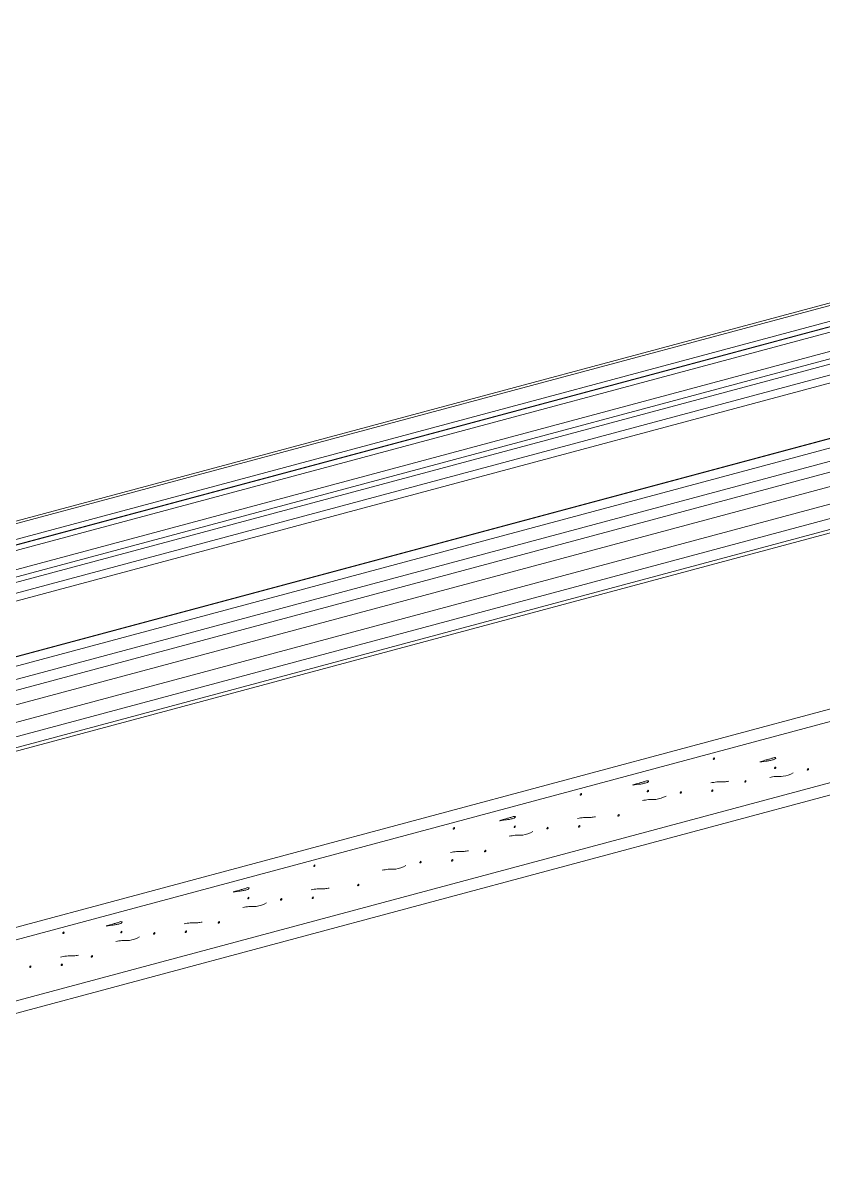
# Model space of a CAD drawing. Header units: millimetres. Extents: x 3383 to 4292, y 1469 to 1637.
# Drawn here: x 3483.9082 to 3483.9799, y 1569.9829 to 1570.0844 of the extents above; entities that cross this region are included whole.
import ezdxf

# ---------------------------------------------------------------- set-up
doc = ezdxf.new("R2010")
doc.units = ezdxf.units.MM
doc.header["$LTSCALE"] = 0.0035
doc.layers.get('0').update_dxf_attribs({"lineweight": 5})

msp = doc.modelspace()

# ---------------------------------------------------------------- linework, layer by layer
for p, q in [((3483.85948317186, 1569.990558286472), (3484.129717431357, 1570.062967338072)), ((3483.85948317186, 1569.982851730929), (3484.129717431357, 1570.055260782529))]:
    msp.add_line(p, q)
for points, elevation in [([(3483.849544814123, 1570.010081459293), (3484.127009128712, 1570.084427798316)], 0.01731338057581248), ([(3483.849544814123, 1570.009101909586), (3484.127009128712, 1570.083448248609)], 0.01662749248709013), ([(3483.849544814123, 1570.007806069046), (3484.127009128712, 1570.082152408069)], 0.01572013517287255), ([(3483.849544814123, 1570.006234877431), (3484.127009128712, 1570.080581216454)], 0.01461997495986134), ([(3483.849544814123, 1570.004939036892), (3484.127009128712, 1570.079285375914)], 0.0137126176456439), ([(3483.849384306368, 1570.003612293667), (3484.126848620957, 1570.07795863269)], 0.01258767824953691), ([(3483.849544814123, 1570.003969131874), (3484.127009128712, 1570.078315470896)], 0.0130334828409594), ([(3483.867533297722, 1570.028837675645), (3484.045814380116, 1570.076607947698)], 0.004574152550778649), ([(3483.867597931191, 1570.029092623438), (3484.045587156006, 1570.076784692489)], 0.004110408113063821), ([(3483.868695133584, 1570.027738527903), (3484.047163080265, 1570.075558870091)], 0.005486039371534446), ([(3483.8692520231, 1570.027419109199), (3484.047459426893, 1570.075169639131)], 0.005303042160957346), ([(3483.869285565236, 1570.02739987022), (3484.045447432592, 1570.074602300315)], 0.002880532025438115), ([(3483.869861046151, 1570.027069787928), (3484.045521108821, 1570.074137759863)], 0.002267565677861395), ([(3483.871907561095, 1570.025895955179), (3484.045962950213, 1570.072533956132)], 0.001089287538864683), ([(3483.872692510975, 1570.025445726424), (3484.046212007392, 1570.07194013536)], 0.0008730144982095353), ([(3483.873267991889, 1570.025115644132), (3484.0464282333, 1570.07151379098)], 0.0002600481506326577), ([(3483.87442054742, 1570.024454565438), (3484.046974598679, 1570.070690284124)], -0.0004190866540520801), ([(3483.875260807345, 1570.023972612145), (3484.047529983497, 1570.070131998776)], -0.0004162608895580035), ([(3483.879778494794, 1570.020236626322), (3484.059707542246, 1570.068448469282)], 0.01583178499458741), ([(3483.879778494794, 1570.020208461127), (3484.05975173968, 1570.068432146754)], 0.01592660225136643), ([(3483.879778494794, 1570.019348990369), (3484.06110043983, 1570.067934059111)], 0.01722429639931632)]:
    msp.add_lwpolyline(points, dxfattribs=dict(elevation=elevation))
for points in [[(3483.85948317186, 1569.989440188197), (3484.129717431357, 1570.061849239797)], [(3483.85948317186, 1569.983969829204), (3484.129717431357, 1570.056378880804)]]:
    msp.add_lwpolyline(points)
for points, start_tangent, end_tangent in [([(3483.970073037186, 1570.018533219011), (3483.970152803171, 1570.018613797161), (3483.970175539833, 1570.018528821666), (3483.970126422474, 1570.018485325164), (3483.97006972381, 1570.018470154457), (3483.970073037186, 1570.018533219011)], (0.5731204205366909, 0.8194711609104051), (0.5731204205366909, 0.8194711609104051)), ([(3483.975389785556, 1570.018599353927), (3483.975109780562, 1570.018507838999), (3483.974813964147, 1570.018424630829), (3483.974560946479, 1570.018355456989), (3483.974248049304, 1570.018252375205), (3483.974773851148, 1570.018314936915), (3483.975123936022, 1570.018372305583), (3483.975440937, 1570.018448936869), (3483.975643068829, 1570.018557082426), (3483.97566124044, 1570.018595255559), (3483.975389785556, 1570.018599353927)], (-0.9074358498389979, -0.4201906453349187), (-0.9074358498389979, -0.4201906453349187)), ([(3483.975552034036, 1570.017709048864), (3483.975631800021, 1570.017789627015), (3483.975654536683, 1570.01770465152), (3483.975605419324, 1570.017661155018), (3483.97554872066, 1570.017645984311), (3483.975552034036, 1570.017709048864)], (0.5731204205366909, 0.8194711609104051), (0.5731204205366909, 0.8194711609104051)), ([(3483.97849283506, 1570.017579898286), (3483.978572601045, 1570.017660476437), (3483.978595337707, 1570.017575500941), (3483.978546220348, 1570.017532004439), (3483.978489521684, 1570.017516833732), (3483.97849283506, 1570.017579898286)], (0.5731204205366909, 0.8194711609104051), (0.5731204205366909, 0.8194711609104051)), ([(3483.963997453292, 1570.016527008489), (3483.963717448299, 1570.01643549356), (3483.963421631883, 1570.01635228539), (3483.963168614215, 1570.01628311155), (3483.96285571704, 1570.016180029767), (3483.963381518884, 1570.016242591477), (3483.963731603757, 1570.016299960145), (3483.964048604736, 1570.016376591431), (3483.964250736566, 1570.016484736988), (3483.964268908176, 1570.016522910121), (3483.963997453292, 1570.016527008489)], (-0.9074358498389979, -0.4201906453349187), (-0.9074358498389979, -0.4201906453349187)), ([(3483.972891904203, 1570.016499564064), (3483.972971670188, 1570.016580142215), (3483.97299440685, 1570.01649516672), (3483.972945289491, 1570.016451670218), (3483.972888590827, 1570.01643649951), (3483.972891904203, 1570.016499564064)], (0.5731204205366909, 0.8194711609104051), (0.5731204205366909, 0.8194711609104051)), ([(3483.964159701772, 1570.015636703426), (3483.964239467757, 1570.015717281577), (3483.964262204419, 1570.015632306082), (3483.96421308706, 1570.01558880958), (3483.964156388396, 1570.015573638872), (3483.964159701772, 1570.015636703426)], (0.5731204205366909, 0.8194711609104051), (0.5731204205366909, 0.8194711609104051)), ([(3483.967100502796, 1570.015507552847), (3483.967180268781, 1570.015588130998), (3483.967203005443, 1570.015503155503), (3483.967153888084, 1570.015459659001), (3483.96709718942, 1570.015444488294), (3483.967100502796, 1570.015507552847)], (0.5731204205366909, 0.8194711609104051), (0.5731204205366909, 0.8194711609104051)), ([(3483.969924598883, 1570.015665784206), (3483.970004364868, 1570.015746362356), (3483.97002710153, 1570.015661386861), (3483.969977984171, 1570.015617890359), (3483.969921285507, 1570.015602719652), (3483.969924598883, 1570.015665784206)], (0.5731204205366909, 0.8194711609104051), (0.5731204205366909, 0.8194711609104051)), ([(3483.958144679529, 1570.015341580797), (3483.958224445514, 1570.015422158948), (3483.958247182176, 1570.015337183452), (3483.958198064817, 1570.01529368695), (3483.958141366153, 1570.015278516243), (3483.958144679529, 1570.015341580797)], (0.5731204205366909, 0.8194711609104051), (0.5731204205366909, 0.8194711609104051)), ([(3483.961518354483, 1570.013456374301), (3483.961598120468, 1570.013536952452), (3483.961620857131, 1570.013451976957), (3483.961571739771, 1570.013408480455), (3483.961515041107, 1570.013393309747), (3483.961518354483, 1570.013456374301)], (0.5731204205366909, 0.8194711609104051), (0.5731204205366909, 0.8194711609104051)), ([(3483.952069095636, 1570.013335370275), (3483.951789090642, 1570.013243855347), (3483.951493274226, 1570.013160647177), (3483.951240256559, 1570.013091473337), (3483.950927359384, 1570.012988391553), (3483.951453161228, 1570.013050953263), (3483.951803246101, 1570.013108321931), (3483.95212024708, 1570.013184953217), (3483.952322378909, 1570.013293098774), (3483.95234055052, 1570.013331271907), (3483.952069095636, 1570.013335370275)], (-0.9074358498389979, -0.4201906453349187), (-0.9074358498389979, -0.4201906453349187)), ([(3483.952231344115, 1570.012445065212), (3483.952311110101, 1570.012525643363), (3483.952333846763, 1570.012440667868), (3483.952284729404, 1570.012397171366), (3483.95222803074, 1570.012382000659), (3483.952231344115, 1570.012445065212)], (0.5731204205366909, 0.8194711609104051), (0.5731204205366909, 0.8194711609104051)), ([(3483.957996241226, 1570.012474145992), (3483.958076007211, 1570.012554724143), (3483.958098743874, 1570.012469748648), (3483.958049626514, 1570.012426252146), (3483.95799292785, 1570.012411081438), (3483.957996241226, 1570.012474145992)], (0.5731204205366909, 0.8194711609104051), (0.5731204205366909, 0.8194711609104051)), ([(3483.946771138471, 1570.012298393351), (3483.946850904457, 1570.012378971502), (3483.946873641119, 1570.012293996007), (3483.946824523759, 1570.012250499505), (3483.946767825095, 1570.012235328798), (3483.946771138471, 1570.012298393351)], (0.5731204205366909, 0.8194711609104051), (0.5731204205366909, 0.8194711609104051)), ([(3483.955172145139, 1570.012315914634), (3483.955251911124, 1570.012396492784), (3483.955274647787, 1570.012311517289), (3483.955225530427, 1570.012268020787), (3483.955168831763, 1570.01225285008), (3483.955172145139, 1570.012315914634)], (0.5731204205366909, 0.8194711609104051), (0.5731204205366909, 0.8194711609104051)), ([(3483.946622700169, 1570.009430958547), (3483.946702466154, 1570.009511536697), (3483.946725202816, 1570.009426561202), (3483.946676085457, 1570.0093830647), (3483.946619386793, 1570.009367893993), (3483.946622700169, 1570.009430958547)], (0.5731204205366909, 0.8194711609104051), (0.5731204205366909, 0.8194711609104051)), ([(3483.949589996826, 1570.010264736087), (3483.949669762812, 1570.010345314238), (3483.949692499474, 1570.010260338743), (3483.949643382115, 1570.010216842241), (3483.949586683451, 1570.010201671534), (3483.949589996826, 1570.010264736087)], (0.5731204205366909, 0.8194711609104051), (0.5731204205366909, 0.8194711609104051)), ([(3483.934287981539, 1570.008958309005), (3483.934367747525, 1570.009038887155), (3483.934390484187, 1570.00895391166), (3483.934341366828, 1570.008910415158), (3483.934284668164, 1570.008895244451), (3483.934287981539, 1570.008958309005)], (0.5731204205366909, 0.8194711609104051), (0.5731204205366909, 0.8194711609104051)), ([(3483.943798604082, 1570.009272727188), (3483.943878370067, 1570.009353305339), (3483.943901106729, 1570.009268329844), (3483.94385198937, 1570.009224833342), (3483.943795290706, 1570.009209662634), (3483.943798604082, 1570.009272727188)], (0.5731204205366909, 0.8194711609104051), (0.5731204205366909, 0.8194711609104051)), ([(3483.928212397646, 1570.006952098483), (3483.927932392653, 1570.006860583554), (3483.927636576237, 1570.006777375384), (3483.92738355857, 1570.006708201544), (3483.927070661394, 1570.006605119761), (3483.927596463238, 1570.006667681471), (3483.927946548112, 1570.006725050139), (3483.92826354909, 1570.006801681425), (3483.92846568092, 1570.006909826982), (3483.92848385253, 1570.006948000115), (3483.928212397646, 1570.006952098483)], (-0.9074358498389982, -0.4201906453349188), (-0.9074358498389982, -0.4201906453349188)), ([(3483.938216455769, 1570.007221548642), (3483.938296221755, 1570.007302126793), (3483.938318958416, 1570.007217151297), (3483.938269841058, 1570.007173654795), (3483.938213142394, 1570.007158484088), (3483.938216455769, 1570.007221548642)], (0.5731204205366909, 0.8194711609104051), (0.5731204205366909, 0.8194711609104051)), ([(3483.928374646126, 1570.00606179342), (3483.928454412111, 1570.006142371571), (3483.928477148774, 1570.006057396076), (3483.928428031415, 1570.006013899574), (3483.92837133275, 1570.005998728866), (3483.928374646126, 1570.00606179342)], (0.5731204205366909, 0.8194711609104051), (0.5731204205366909, 0.8194711609104051)), ([(3483.93131544715, 1570.005932642841), (3483.931395213135, 1570.006013220992), (3483.931417949797, 1570.005928245497), (3483.931368832438, 1570.005884748995), (3483.931312133774, 1570.005869578288), (3483.93131544715, 1570.005932642841)], (0.5731204205366909, 0.8194711609104051), (0.5731204205366909, 0.8194711609104051)), ([(3483.934139543237, 1570.0060908742), (3483.934219309222, 1570.00617145235), (3483.934242045884, 1570.006086476855), (3483.934192928525, 1570.006042980353), (3483.934136229861, 1570.006027809646), (3483.934139543237, 1570.0060908742)], (0.5731204205366909, 0.8194711609104051), (0.5731204205366909, 0.8194711609104051)), ([(3483.916838847927, 1570.00390890872), (3483.916558842933, 1570.003817393791), (3483.916263026518, 1570.003734185621), (3483.91601000885, 1570.003665011781), (3483.915697111674, 1570.003561929998), (3483.916222913519, 1570.003624491708), (3483.916572998392, 1570.003681860376), (3483.916889999371, 1570.003758491662), (3483.9170921312, 1570.003866637219), (3483.917110302811, 1570.003904810352), (3483.916838847927, 1570.00390890872)], (-0.9074358498389982, -0.4201906453349188), (-0.9074358498389982, -0.4201906453349188)), ([(3483.925733298837, 1570.003881464295), (3483.925813064823, 1570.003962042446), (3483.925835801484, 1570.003877066951), (3483.925786684126, 1570.003833570449), (3483.925729985462, 1570.003818399741), (3483.925733298837, 1570.003881464295)], (0.5731204205366909, 0.8194711609104051), (0.5731204205366909, 0.8194711609104051)), ([(3483.9118182904, 1570.002946154863), (3483.911898056386, 1570.003026733013), (3483.911920793048, 1570.002941757518), (3483.911871675689, 1570.002898261016), (3483.911814977025, 1570.002883090309), (3483.9118182904, 1570.002946154863)], (0.5731204205366909, 0.8194711609104051), (0.5731204205366909, 0.8194711609104051)), ([(3483.917001096407, 1570.003018603657), (3483.917080862392, 1570.003099181808), (3483.917103599054, 1570.003014206313), (3483.917054481695, 1570.002970709811), (3483.916997783031, 1570.002955539103), (3483.917001096407, 1570.003018603657)], (0.5731204205366909, 0.8194711609104051), (0.5731204205366909, 0.8194711609104051)), ([(3483.91994189743, 1570.002889453078), (3483.920021663416, 1570.002970031229), (3483.920044400078, 1570.002885055734), (3483.919995282719, 1570.002841559232), (3483.919938584055, 1570.002826388525), (3483.91994189743, 1570.002889453078)], (0.5731204205366909, 0.8194711609104051), (0.5731204205366909, 0.8194711609104051)), ([(3483.922765993517, 1570.003047684437), (3483.922845759503, 1570.003128262587), (3483.922868496165, 1570.003043287092), (3483.922819378806, 1570.00299979059), (3483.922762680142, 1570.002984619883), (3483.922765993517, 1570.003047684437)], (0.5731204205366909, 0.8194711609104051), (0.5731204205366909, 0.8194711609104051)), ([(3483.914359749118, 1570.000838274532), (3483.914439515103, 1570.000918852683), (3483.914462251765, 1570.000833877188), (3483.914413134406, 1570.000790380686), (3483.914356435742, 1570.000775209978), (3483.914359749118, 1570.000838274532)], (0.5731204205366909, 0.8194711609104051), (0.5731204205366909, 0.8194711609104051)), ([(3483.908845756011, 1569.999920488699), (3483.908925521996, 1570.00000106685), (3483.908948258658, 1569.999916091355), (3483.908899141299, 1569.999872594853), (3483.908842442635, 1569.999857424146), (3483.908845756011, 1569.999920488699)], (0.5731204205366909, 0.8194711609104051), (0.5731204205366909, 0.8194711609104051)), ([(3483.911669852097, 1570.000078720058), (3483.911749618083, 1570.000159298208), (3483.911772354745, 1570.000074322713), (3483.911723237386, 1570.000030826211), (3483.911666538722, 1570.000015655504), (3483.911669852097, 1570.000078720058)], (0.5731204205366909, 0.8194711609104051), (0.5731204205366909, 0.8194711609104051))]:
    msp.add_spline(points, degree=3, dxfattribs=dict(start_tangent=start_tangent, end_tangent=end_tangent))
for points in [[(3483.975114837909, 1570.016854317471), (3483.975646863851, 1570.016945199403), (3483.976312923367, 1570.016958706419), (3483.977232793624, 1570.017268779161)], [(3483.969843906593, 1570.016366391285), (3483.970375932535, 1570.016457273217), (3483.97104199205, 1570.016470780233), (3483.971449034387, 1570.016528220642)], [(3483.963722505645, 1570.014781972033), (3483.964254531587, 1570.014872853965), (3483.964920591103, 1570.014886360981), (3483.96584046136, 1570.015196433723)], [(3483.957915548936, 1570.013174753071), (3483.958447574878, 1570.013265635004), (3483.959113634394, 1570.01327914202), (3483.95952067673, 1570.013336582428)], [(3483.951794147988, 1570.011590333819), (3483.952326173931, 1570.011681215751), (3483.952992233446, 1570.011694722767), (3483.953912103704, 1570.012004795509)], [(3483.946542007879, 1570.010131565626), (3483.947074033821, 1570.010222447558), (3483.947740093337, 1570.010235954574), (3483.948147135673, 1570.010293394983)], [(3483.940420606931, 1570.008547146374), (3483.940952632873, 1570.008638028306), (3483.941618692389, 1570.008651535322), (3483.942538562646, 1570.008961608064)], [(3483.934058850947, 1570.006791481279), (3483.934590876889, 1570.006882363211), (3483.935256936405, 1570.006895870227), (3483.935663978741, 1570.006953310636)], [(3483.927937449999, 1570.005207062027), (3483.928469475942, 1570.005297943959), (3483.929135535457, 1570.005311450975), (3483.930055405714, 1570.005621523717)], [(3483.922685301228, 1570.003748291516), (3483.92321732717, 1570.003839173448), (3483.923883386685, 1570.003852680464), (3483.924290429022, 1570.003910120873)], [(3483.91656390028, 1570.002163872264), (3483.917095926222, 1570.002254754196), (3483.917761985737, 1570.002268261212), (3483.918681855995, 1570.002578333954)], [(3483.911589159808, 1570.000779327137), (3483.91212118575, 1570.000870209069), (3483.912787245265, 1570.000883716085), (3483.913194287602, 1570.000941156494)]]:
    msp.add_spline(points, degree=3)

doc.saveas('drawing.dxf')
